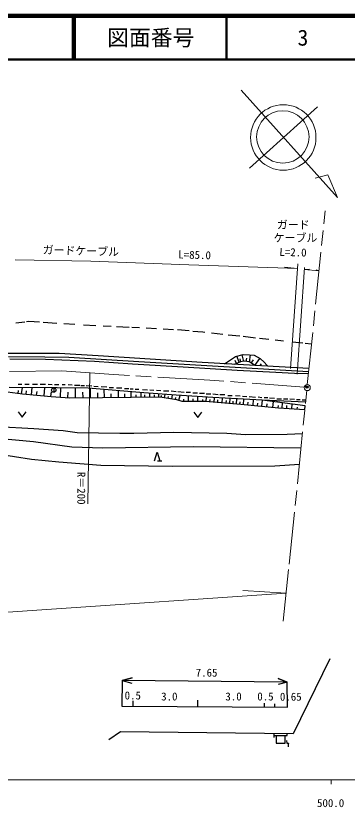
# Model space of a CAD drawing. Units: millimetres, scale not verified. Extents: x 40000 to 680000, y 20000 to 380000.
# Drawn here: x 495702 to 571639, y 198715 to 380000 of the extents above; entities that cross this region are included whole.
import ezdxf
from ezdxf.enums import TextEntityAlignment as Align

# ---------------------------------------------------------------- set-up
doc = ezdxf.new("R2010")
doc.units = ezdxf.units.MM
doc.header["$LTSCALE"] = 1000
doc.header["$PDMODE"] = 32
doc.header["$PDSIZE"] = 500
doc.linetypes.add('CHAIN', pattern=[18.5, 12, -1.5, 3.5, -1.5])
for name, color, linetype, lineweight in [('M-BGD', 7, 'Continuous', 25), ('M-BMK', 2, 'CHAIN', 13), ('M-BMK-SRVR', 3, 'Continuous', 13), ('M-STR-HTXT', 7, 'Continuous', 13), ('M-TTL', 2, 'Continuous', 140), ('M-TTL-BAND', 7, 'Continuous', 13), ('M-TTL-LINE', 7, 'Continuous', 50), ('M-TTL-TXT', 7, 'Continuous', 50)]:
    doc.layers.add(name, color=color, linetype=linetype, lineweight=lineweight)
doc.layers.add('M-OTRS', color=6, linetype='Continuous')
doc.styles.add('ＭＳ ゴシック', font='')
doc.styles.get('ＭＳ ゴシック').set_extended_font_data('MS Gothic')

msp = doc.modelspace()

# ---------------------------------------------------------------- linework, layer by layer
at = {"layer": 'M-BGD'}
for p, q in [((497741, 309819), (495707, 309588)), ((498700, 309970), (498182, 309909)), ((501162, 309805), (498700, 309970)), ((505103, 309543), (501970, 309752)), ((509202, 309269), (506669, 309438)), ((514021, 309004), (511247, 309145)), ((517538, 308826), (515736, 308917)), ((521658, 308617), (518809, 308761)), ((524069, 308495), (522267, 308586)), ((527967, 308297), (525561, 308419)), ((531810, 308102), (529506, 308219)), ((535404, 307801), (532751, 308038)), ((538542, 307520), (536302, 307720)), ((539015, 307468), (538542, 307520)), ((543159, 307012), (540514, 307303)), ((547053, 306584), (544349, 306882)), ((550606, 306194), (547791, 306503)), ((553687, 305855), (551560, 306089)), ((557057, 305485), (555111, 305698)), ((561446, 305002), (559092, 305261)), ((563461, 304781), (562019, 304939)), ((505605, 302649), (493881, 302649)), ((502384, 301822), (494046, 301899)), ((494316, 301396), (502520, 301377)), ((507859, 301706), (502384, 301822)), ((502520, 301377), (513741, 300874)), ((514582, 302146), (505605, 302649)), ((523859, 300699), (507859, 301706)), ((538379, 300559), (514582, 302146)), ((543491, 300274), (546076, 301947)), ((546277, 300374), (545994, 301048)), ((546076, 301947), (547809, 302410)), ((546923, 300642), (546343, 302019)), ((547280, 300761), (547109, 301459)), ((547968, 300849), (547600, 302354)), ((547809, 302410), (549289, 302363)), ((548518, 300798), (548629, 301598)), ((549277, 300663), (549508, 302334)), ((549289, 302363), (550305, 302225)), ((549603, 300455), (550181, 301221)), ((550305, 302225), (551715, 301462)), ((550443, 299920), (551650, 301519)), ((551715, 301462), (552640, 300653)), ((513741, 300874), (522466, 300254)), ((522466, 300254), (534075, 299597)), ((543342, 299577), (523859, 300699)), ((534075, 299597), (546437, 298862)), ((562885, 299194), (538379, 300559)), ((562806, 298425), (543342, 299577)), ((546469, 300445), (545679, 300152)), ((547162, 300746), (546469, 300445)), ((548064, 300861), (547162, 300746)), ((549219, 300699), (548064, 300861)), ((550490, 299891), (549219, 300699)), ((551615, 299825), (551986, 300315)), ((552640, 300653), (553240, 299960)), ((553240, 299960), (553425, 299706)), ((546437, 298862), (555260, 298339)), ((555260, 298339), (559593, 298146)), ((559593, 298146), (562768, 298057)), ((496240, 295618), (497072, 295618)), ((497739, 295618), (498726, 295618)), ((499519, 295618), (500699, 295628)), ((501309, 295628), (502470, 295637)), ((503089, 295589), (504037, 295569)), ((504559, 295569), (505536, 295569)), ((506320, 295569), (507026, 295569)), ((507703, 295540), (508622, 295502)), ((490897, 294213), (497223, 293381)), ((505175, 294813), (494147, 294852)), ((496233, 293512), (496321, 294178)), ((497025, 293408), (497214, 294841)), ((498106, 293299), (498180, 294088)), ((499262, 293191), (499415, 294833)), ((500479, 293077), (500558, 293928)), ((502186, 292917), (502364, 294823)), ((503717, 292774), (503858, 293841)), ((504406, 294757), (504406, 293757)), ((512314, 294678), (505175, 294813)), ((505912, 292639), (506040, 294797)), ((507637, 292537), (507710, 293772)), ((509135, 295400), (510334, 295381)), ((509374, 292521), (509357, 294734)), ((510634, 295289), (511466, 295289)), ((511102, 292534), (511093, 293751)), ((511853, 295289), (513101, 295270)), ((525006, 293652), (512314, 294678)), ((512853, 292548), (512837, 294635)), ((513556, 295125), (514552, 295086)), ((515287, 295076), (516545, 294999)), ((515987, 292573), (515973, 294382)), ((517096, 294834), (518092, 294834)), ((518779, 294776), (519998, 294776)), ((519223, 292611), (519206, 294121)), ((520646, 294651), (521565, 294612)), ((521884, 294534), (522562, 294534)), ((522158, 292646), (522144, 293884)), ((523026, 294486), (523897, 294467)), ((524430, 292673), (524418, 293700)), ((524699, 294418), (525909, 294331)), ((526421, 294293), (527360, 294273)), ((527921, 294215), (528936, 294157)), ((529517, 294109), (530736, 294060)), ((531268, 294060), (532429, 293915)), ((532864, 293915), (534267, 293780)), ((534750, 293780), (535756, 293780)), ((497223, 293381), (503840, 292762)), ((503840, 292762), (508077, 292511)), ((508077, 292511), (515603, 292569)), ((514479, 292560), (514471, 293653)), ((515603, 292569), (528759, 292724)), ((517554, 292592), (517544, 293424)), ((520691, 292629), (520682, 293401)), ((523289, 292659), (523283, 293198)), ((532416, 293072), (525006, 293652)), ((525259, 292682), (525254, 293158)), ((526440, 292696), (526430, 293541)), ((527490, 292709), (527484, 293178)), ((528460, 292720), (528452, 293382)), ((528759, 292724), (532512, 292085)), ((529062, 292672), (529117, 292999)), ((529799, 292547), (529922, 293267)), ((530614, 292408), (530683, 292816)), ((531448, 292266), (531596, 293136)), ((532277, 292125), (532349, 292545)), ((540832, 292530), (532416, 293072)), ((532512, 292085), (533712, 291718)), ((533054, 291919), (533389, 293009)), ((534216, 291716), (534218, 292183)), ((535263, 291712), (535267, 292888)), ((536288, 293644), (537372, 293615)), ((536349, 291708), (536351, 292270)), ((537394, 291704), (537398, 292751)), ((537768, 293548), (538910, 293548)), ((538559, 291700), (538560, 292123)), ((539291, 291681), (539367, 292624)), ((539355, 293436), (540361, 293417)), ((540178, 291609), (540216, 292085)), ((552150, 291988), (540832, 292530)), ((540835, 293369), (542044, 293262)), ((541153, 291531), (541232, 292511)), ((541964, 291465), (542007, 291997)), ((542460, 293258), (543592, 293238)), ((543004, 291381), (543087, 292422)), ((544259, 293045), (545294, 293035)), ((544737, 291242), (544826, 292339)), ((546039, 293045), (547142, 292967)), ((546258, 291119), (546351, 292266)), ((547645, 292861), (548661, 292793)), ((547876, 290976), (547974, 292188)), ((549183, 292784), (550644, 292667)), ((550074, 290754), (550208, 292081)), ((551263, 292687), (552085, 292590)), ((552097, 290550), (552242, 291984)), ((562014, 290625), (552150, 291988)), ((562099, 291469), (552150, 291988)), ((552646, 292532), (553468, 292532)), ((553836, 292493), (555007, 292445)), ((555481, 292290), (556603, 292290)), ((557009, 292290), (558005, 292290)), ((558479, 292242), (559582, 292145)), ((560046, 292126), (560869, 292126)), ((561314, 292019), (562154, 292019)), ((533712, 291718), (539071, 291698)), ((539071, 291698), (547235, 291040)), ((543938, 291306), (543981, 291841)), ((545487, 291181), (545532, 291742)), ((547059, 291055), (547100, 291557)), ((547235, 291040), (555864, 290170)), ((548884, 290874), (548944, 291470)), ((551074, 290653), (551134, 291238)), ((553256, 290433), (553326, 291121)), ((554616, 290296), (554751, 291629)), ((555853, 290171), (555912, 290753)), ((555864, 290170), (561931, 289793)), ((556732, 290116), (556808, 291345)), ((557797, 290050), (557837, 290706)), ((558937, 289979), (559003, 291041)), ((560201, 289900), (560229, 290364)), ((561931, 289793), (561983, 290630)), ((496277, 289280), (497177, 288080)), ((497177, 288080), (498077, 289280)), ((536535, 289187), (537435, 287987)), ((537435, 287987), (538335, 289187)), ((499831, 285417), (489927, 285926)), ((506541, 284908), (499831, 285417)), ((509734, 284445), (506541, 284908)), ((499719, 282440), (487702, 283457)), ((519545, 284352), (509734, 284445)), ((522785, 284352), (519545, 284352)), ((531901, 284538), (522785, 284352)), ((544073, 284306), (531901, 284538)), ((548330, 284028), (544073, 284306)), ((557910, 284121), (548330, 284028)), ((561376, 284260), (557910, 284121)), ((508501, 281192), (499719, 282440)), ((515665, 280961), (508501, 281192)), ((536372, 281238), (515665, 280961)), ((561047, 280973), (536372, 281238)), ((490752, 279759), (499303, 278465)), ((527481, 278019), (528081, 280019)), ((528081, 280019), (528681, 278019)), ((499303, 278465), (505543, 277818)), ((505543, 277818), (515203, 277079)), ((528181, 278019), (529181, 278019)), ((515203, 277079), (531519, 276801)), ((531519, 276801), (555045, 276940)), ((555045, 276940), (560678, 277327)), ((567701, 232661), (559279, 215538)), ((520081, 227698), (519988, 221821)), ((520081, 227698), (522348, 228346)), ((522348, 228346), (520081, 227698)), ((557890, 227328), (520081, 227698)), ((520081, 227698), (522256, 227143)), ((557890, 227328), (555808, 228161)), ((555808, 228161), (557890, 227328)), ((557890, 227328), (555854, 226819)), ((557937, 221636), (557890, 227328)), ((522516, 223099), (522536, 221808)), ((537348, 223238), (537372, 221734)), ((519988, 221821), (557937, 221636)), ((552620, 222544), (552634, 221661)), ((554957, 222359), (554977, 221650)), ((519664, 216001), (516980, 214150)), ((559279, 215538), (519664, 216001)), ((554813, 215591), (554813, 214705)), ((554813, 215122), (557913, 215122)), ((555345, 215122), (555345, 213363)), ((557427, 213340), (557406, 215122)), ((557751, 213988), (557775, 213363)), ((557913, 215122), (557913, 215554)), ((555345, 213363), (557427, 213340)), ((557775, 213363), (558191, 213340)), ((558191, 213340), (558145, 213178)), ((558145, 213178), (558145, 212877)), ((558145, 212877), (558145, 212530))]:
    msp.add_line(p, q, dxfattribs=at)
msp.add_circle((504406, 294257), 500, dxfattribs=at)
at = {"layer": 'M-BMK'}
for p, q in [((562507, 295522), (566607, 335311)), ((506224, 298700), (488731, 298422)), ((518118, 297821), (506224, 298700)), ((540192, 296571), (518118, 297821)), ((561819, 294932), (540192, 296571)), ((558379, 254362), (562369, 294162))]:
    msp.add_line(p, q, dxfattribs=at)
at = {"layer": 'M-BMK-SRVR'}
for p, q in [((547322, 362937), (569423, 338391)), ((564827, 359187), (549221, 345135)), ((567170, 343591), (564277, 342797)), ((569423, 338391), (567170, 343591))]:
    msp.add_line(p, q, dxfattribs=at)
for centre, radius in [((556993, 352133), 7500), ((556894, 352256), 6000), ((562499, 294836), 686)]:
    msp.add_circle(centre, radius, dxfattribs=at)
at = {"layer": 'M-OTRS'}
msp.add_point((562448, 294952), dxfattribs=at)
at = {"layer": 'M-STR-HTXT'}
for p, q in [((512916, 323770), (495561, 324140)), ((535314, 322983), (512916, 323770)), ((560228, 322084), (535314, 322983)), ((560305, 323215), (558685, 299242)), ((560228, 322084), (557268, 322422)), ((561832, 322382), (560166, 297947)), ((565189, 321548), (561797, 321867)), ((561809, 321884), (563029, 321936)), ((565189, 321548), (564562, 321803)), ((512224, 268227), (512679, 298223)), ((558205, 253141), (556997, 241328)), ((557653, 247739), (547741, 248363)), ((501694, 243920), (557653, 247739)), ((412992, 237831), (501694, 243920))]:
    msp.add_line(p, q, dxfattribs=at)
at = {"layer": 'M-TTL'}
msp.add_line((680000, 380000), (40000, 380000), dxfattribs=at)
at = {"layer": 'M-TTL-BAND'}
for p, q in [((40000, 205000), (579000, 205000)), ((568000, 205000), (568000, 204000))]:
    msp.add_line(p, q, dxfattribs=at)
at = {"layer": 'M-TTL-LINE'}
for p, q in [((508747, 380000), (508747, 370000)), ((509247, 380000), (509247, 370000)), ((543997, 380000), (543997, 370000)), ((40000, 370000), (680000, 370000))]:
    msp.add_line(p, q, dxfattribs=at)

# ---------------------------------------------------------------- texts
at = {"layer": 'M-BGD', "style": 'ＭＳ ゴシック'}
for s, p in [('7.65', (536924, 228067)), ('0.5', (520635, 222838)), ('3.0', (529011, 222607)), ('3.0', (543728, 222607)), ('0.5', (551040, 222607)), ('0.65', (556222, 222560))]:
    msp.add_text(s, height=1833, dxfattribs=at).set_placement(p, align=Align.BOTTOM_LEFT)
at = {"layer": 'M-STR-HTXT', "style": 'ＭＳ ゴシック'}
for s, rotation, p in [('ガード', 0.03, (559279, 330672)), ('ケーブル', 0.03, (559794, 327662)), ('ガードケーブル', 358.358, (510567, 324702)), ('L=2.0', 358.358, (559185, 324386)), ('L=85.0', 358.358, (536636, 323778)), ('R＝200', 269.969, (509259, 271788))]:
    msp.add_text(s, height=1833, rotation=rotation, dxfattribs=at).set_placement(p, align=Align.BOTTOM_CENTER)
at = {"layer": 'M-TTL-BAND', "style": 'ＭＳ ゴシック'}
msp.add_text('500.0', height=1833, dxfattribs=at).set_placement((567844, 198195), align=Align.BOTTOM_CENTER)
at = {"layer": 'M-TTL-TXT', "style": 'ＭＳ ゴシック'}
for s, p in [('図面番号', (526622, 375000)), ('3', (561497, 375000))]:
    msp.add_text(s, height=3666, dxfattribs=at).set_placement(p, align=Align.MIDDLE_CENTER)

doc.saveas('drawing.dxf')
